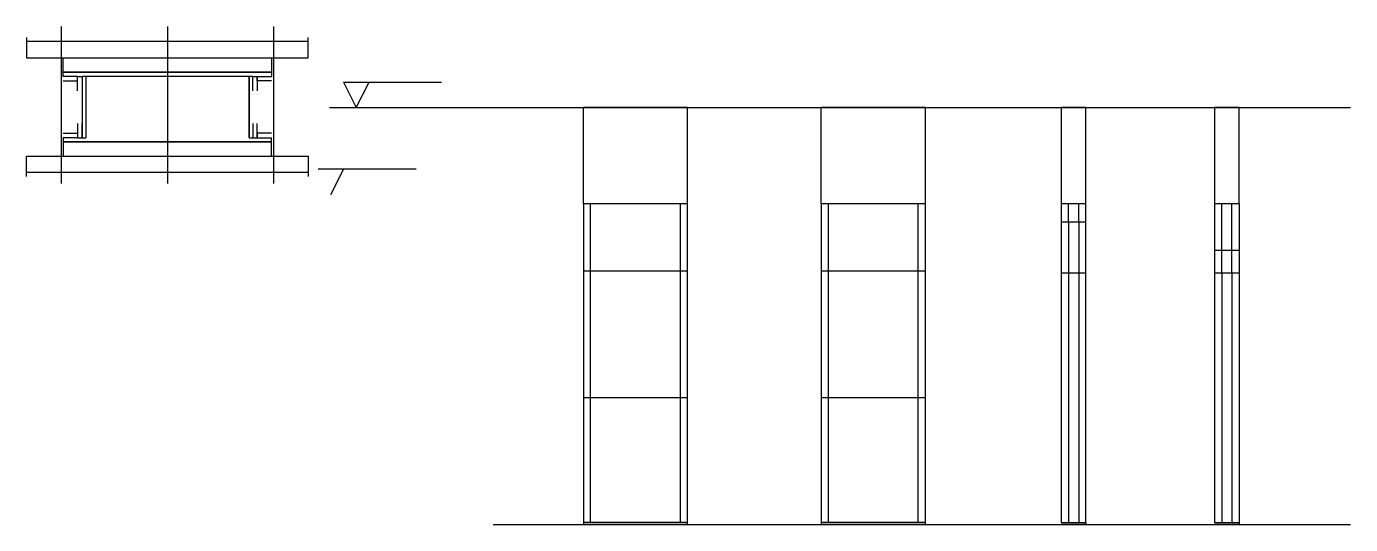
# Model space of a CAD drawing. Header units: metres. Extents: x 7871 to 9167, y 9809 to 10296.
import ezdxf

# ---------------------------------------------------------------- set-up
doc = ezdxf.new("R2010")
doc.units = ezdxf.units.M
for name, color, linetype in [('CHAPA', 7, 'Continuous'), ('COTA', 7, 'Continuous'), ('Hachura', 7, 'Continuous'), ('Madeira', 7, 'Continuous'), ('NIVEL 1° PAV.', 7, 'Continuous'), ('NIVEL 2° PAV.', 7, 'Continuous'), ('Nível', 7, 'Continuous'), ('Painéis', 7, 'Continuous'), ('Perfil Metálico', 7, 'Continuous'), ('SARR_2.2x7', 7, 'Continuous'), ('SARRAFO', 7, 'Continuous')]:
    doc.layers.add(name, color=color, linetype=linetype)

msp = doc.modelspace()

# ---------------------------------------------------------------- linework, layer by layer
at = {"layer": 'CHAPA', "color": 7, "lineweight": 25}
for points in [[(7906.7, 10247.3), (7906.7, 10251.3), (8110.7, 10251.3), (8110.7, 10247.3)], [(7906.7, 10247.3), (7906.7, 10251.3), (8110.7, 10251.3), (8110.7, 10247.3)], [(7928.7, 10247.3), (7925.1, 10247.3), (7925.1, 10187.3), (7928.7, 10187.3)], [(7928.7, 10247.3), (7925.1, 10247.3), (7925.1, 10187.3), (7928.7, 10187.3)], [(8092.3, 10247.3), (8088.7, 10247.3), (8088.7, 10187.3), (8092.3, 10187.3)], [(8092.3, 10247.3), (8088.7, 10247.3), (8088.7, 10187.3), (8092.3, 10187.3)], [(7906.7, 10187.3), (7906.7, 10183.3), (8110.7, 10183.3), (8110.7, 10187.3)], [(7906.7, 10187.3), (7906.7, 10183.3), (8110.7, 10183.3), (8110.7, 10187.3)]]:
    msp.add_lwpolyline(points, dxfattribs=at)
at = {"layer": 'COTA', "color": 7, "lineweight": 25}
for p, q in [((8518.2, 10216.7), (8416.2, 10216.7)), ((8416.2, 10122.7), (8416.2, 10216.7)), ((8518.2, 10122.7), (8518.2, 10216.7)), ((8751.1, 10216.7), (8649.1, 10216.7)), ((8649.1, 10122.7), (8649.1, 10216.7)), ((8751.1, 10122.7), (8751.1, 10216.7))]:
    msp.add_line(p, q, dxfattribs=at)
for points in [[(8908.2, 10122.7), (8908.2, 10216.7), (8884.2, 10216.7), (8884.2, 10122.7)], [(9058.3, 10122.7), (9058.3, 10216.7), (9034.3, 10216.7), (9034.3, 10122.7)]]:
    msp.add_lwpolyline(points, dxfattribs=at)
at = {"layer": 'Hachura', "color": 7, "lineweight": 25}
for p, q in [((7904.7, 10296.1), (7904.7, 10142.3)), ((8008.7, 10296.1), (8008.7, 10142.3)), ((8112.7, 10296.1), (8112.7, 10142.3))]:
    msp.add_line(p, q, dxfattribs=at)
at = {"layer": 'Madeira', "color": 7, "lineweight": 25}
for points in [[(8110.7, 10265.3), (8110.7, 10251.3), (7906.7, 10251.3), (7906.7, 10265.3)], [(8110.7, 10169.3), (8110.7, 10183.3), (7906.7, 10183.3), (7906.7, 10169.3)]]:
    msp.add_lwpolyline(points, dxfattribs=at)
at = {"layer": 'NIVEL 1° PAV.', "color": 7, "lineweight": 25}
for p, q in [((8181.2, 10241.7), (8277.2, 10241.7)), ((8181.2, 10241.7), (8193.7, 10216.7)), ((8193.7, 10216.7), (8206.2, 10241.7)), ((8167.4, 10216.7), (9167.4, 10216.7))]:
    msp.add_line(p, q, dxfattribs=at)
at = {"layer": 'NIVEL 2° PAV.', "color": 7, "lineweight": 25}
for p, q in [((8156.4, 10156.7), (8252.4, 10156.7)), ((8168.9, 10131.7), (8181.4, 10156.7))]:
    msp.add_line(p, q, dxfattribs=at)
at = {"layer": 'Nível', "color": 7, "lineweight": 25}
for p, q in [((8327.6, 10216.7), (9167.4, 10216.7)), ((8327.6, 9808.7), (9167.4, 9808.7))]:
    msp.add_line(p, q, dxfattribs=at)
at = {"layer": 'Painéis', "color": 7, "lineweight": 25}
for p, q in [((8416.2, 10122.7), (8416.2, 9808.7)), ((8518.2, 10122.7), (8416.2, 10122.7)), ((8518.2, 9808.7), (8518.2, 10122.7)), ((8649.1, 10122.7), (8649.1, 9808.7)), ((8751.1, 10122.7), (8649.1, 10122.7)), ((8751.1, 9808.7), (8751.1, 10122.7)), ((8884.2, 10122.7), (8884.2, 9810.7)), ((8908.2, 10122.7), (8884.2, 10122.7)), ((8908.2, 9810.7), (8908.2, 10122.7)), ((9034.3, 10122.7), (9034.3, 9810.7)), ((9058.3, 10122.7), (9034.3, 10122.7)), ((9058.3, 10122.7), (9058.3, 9810.7)), ((8908.2, 10104.7), (8884.2, 10104.7)), ((9058.3, 10076.7), (9034.3, 10076.7)), ((8518.2, 10056.7), (8416.2, 10056.7)), ((8751.1, 10056.7), (8649.1, 10056.7)), ((8908.2, 10054.7), (8884.2, 10054.7)), ((9058.3, 10054.7), (9034.3, 10054.7)), ((8518.2, 9932.7), (8416.2, 9932.7)), ((8751.1, 9932.7), (8649.1, 9932.7)), ((8416.2, 9810.7), (8518.2, 9810.7)), ((8649.1, 9810.7), (8751.1, 9810.7)), ((8884.2, 9810.7), (8908.2, 9810.7)), ((9034.3, 9810.7), (9058.3, 9810.7))]:
    msp.add_line(p, q, dxfattribs=at)
for points in [[(8088.7, 10187.3), (8088.7, 10247.3), (7928.7, 10247.3), (7928.7, 10187.3)], [(8518.2, 9810.7), (8416.2, 9810.7), (8416.2, 9808.7), (8518.2, 9808.7)], [(8751.1, 9810.7), (8649.1, 9810.7), (8649.1, 9808.7), (8751.1, 9808.7)], [(8884.2, 9810.7), (8908.2, 9810.7), (8908.2, 9808.7), (8884.2, 9808.7)], [(9034.3, 9810.7), (9058.3, 9810.7), (9058.3, 9808.7), (9034.3, 9808.7)]]:
    msp.add_lwpolyline(points, dxfattribs=at)
at = {"layer": 'Perfil Metálico', "color": 7, "lineweight": 25}
for points in [[(7870.7, 10285.3), (7870.7, 10265.3), (8146.7, 10265.3), (8146.7, 10285.3)], [(8146.7, 10269.3), (8146.7, 10281.3), (7870.7, 10281.3), (7870.7, 10269.3)], [(7870.7, 10149.3), (7870.7, 10169.3), (8146.7, 10169.3), (8146.7, 10149.3)], [(8146.7, 10165.3), (8146.7, 10153.3), (7870.7, 10153.3), (7870.7, 10165.3)]]:
    msp.add_lwpolyline(points, dxfattribs=at)
at = {"layer": 'SARR_2.2x7', "color": 7, "lineweight": 25}
for p, q in [((8423.2, 10056.7), (8423.2, 10122.7)), ((8511.2, 10056.7), (8511.2, 10122.7)), ((8656.1, 10056.7), (8656.1, 10122.7)), ((8744.1, 10056.7), (8744.1, 10122.7)), ((8891.2, 10104.7), (8891.2, 10122.7)), ((8901.2, 10104.7), (8901.2, 10122.7)), ((9041.3, 10054.7), (9041.3, 10122.7)), ((9051.3, 10054.7), (9051.3, 10122.7)), ((8891.2, 10104.7), (8891.2, 10054.7)), ((8901.2, 10104.7), (8901.2, 10054.7)), ((8423.2, 9932.7), (8423.2, 10056.7)), ((8511.2, 9932.7), (8511.2, 10056.7)), ((8656.1, 9932.7), (8656.1, 10056.7)), ((8744.1, 9932.7), (8744.1, 10056.7)), ((8891.2, 10054.7), (8891.2, 9810.7)), ((8901.2, 10054.7), (8901.2, 9810.7)), ((9041.3, 10054.7), (9041.3, 9810.7)), ((9051.3, 10054.7), (9051.3, 9810.7)), ((8423.2, 9810.7), (8423.2, 9932.7)), ((8511.2, 9810.7), (8511.2, 9932.7)), ((8656.1, 9810.7), (8656.1, 9932.7)), ((8744.1, 9810.7), (8744.1, 9932.7)), ((8423.2, 9810.7), (8423.2, 9810.7)), ((8511.2, 9810.7), (8511.2, 9810.7)), ((8656.1, 9810.7), (8656.1, 9810.7)), ((8744.1, 9810.7), (8744.1, 9810.7))]:
    msp.add_line(p, q, dxfattribs=at)
at = {"layer": 'SARRAFO', "color": 7, "lineweight": 25}
for points in [[(7906.7, 10242.9), (7920.7, 10242.9), (7920.7, 10247.3), (7906.7, 10247.3)], [(7920.7, 10233.3), (7920.7, 10247.3), (7925.1, 10247.3), (7925.1, 10233.3)], [(8092.3, 10233.3), (8092.3, 10247.3), (8096.7, 10247.3), (8096.7, 10233.3)], [(8110.7, 10242.9), (8096.7, 10242.9), (8096.7, 10247.3), (8110.7, 10247.3)], [(7920.7, 10201.3), (7920.7, 10187.3), (7925.1, 10187.3), (7925.1, 10201.3)], [(8092.3, 10201.3), (8092.3, 10187.3), (8096.7, 10187.3), (8096.7, 10201.3)], [(7906.7, 10191.7), (7920.7, 10191.7), (7920.7, 10187.3), (7906.7, 10187.3)], [(8110.7, 10191.7), (8096.7, 10191.7), (8096.7, 10187.3), (8110.7, 10187.3)]]:
    msp.add_lwpolyline(points, dxfattribs=at)

doc.saveas('drawing.dxf')
